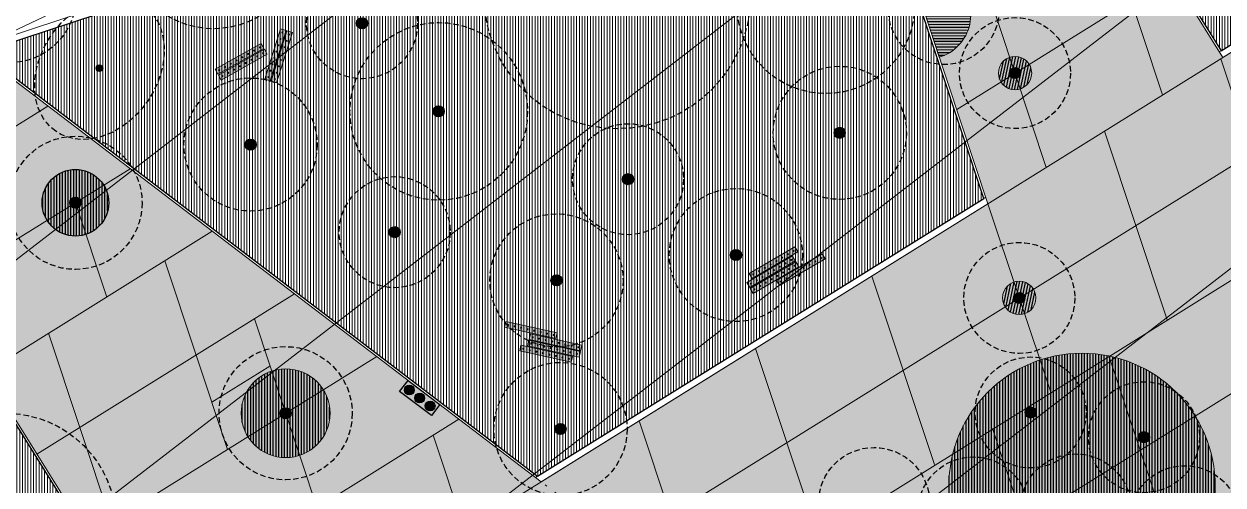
# Model space of a CAD drawing. Header units: metres. Extents: x 678805 to 1359287, y 2747329 to 5497370.
# Drawn here: x 679737 to 679791, y 2748690.7 to 2748711.4 of the extents above; entities that cross this region are included whole.
import ezdxf
from ezdxf.enums import TextEntityAlignment as Align

# ---------------------------------------------------------------- set-up
doc = ezdxf.new("R2010")
doc.units = ezdxf.units.M
doc.linetypes.add('XREF_MON_GENERAL_LAYOUT$0$ACAD_ISO07W100', pattern=[3, 0, -3])
doc.linetypes.add('XREF_MON_SFT_TREES$0$HIDDEN', pattern=[0.375, 0.25, -0.125])
for name, color, linetype in [('00_XREF_MON_HSC_PAVEMENT', 7, 'Continuous'), ('00_XREF_TWQ_BUILDINGS', 7, 'Continuous'), ('00_XREF_TWQ_SFT_TREES', 7, 'Continuous'), ('XREF_MON_GENERAL_LAYOUT$0$02-L-Edge Line Step -10cm', 6, 'Continuous'), ('XREF_MON_HSC_FURNITURE$0$02-L-litter bin', 8, 'Continuous'), ('XREF_MON_HSC_PAVEMENT$0$02-L-Tree Pit_line', 252, 'Continuous'), ('XREF_MON_HSC_PAVEMENT$0$03-TR-Tree Pit_Green', 74, 'Continuous'), ('XREF_MON_SFT_TREES$0$SL_TREE_CANOPY', 251, 'XREF_MON_SFT_TREES$0$HIDDEN'), ('XREF_MON_SFT_TREES$0$SL_TREE_TRUNK', 251, 'Continuous')]:
    doc.layers.add(name, color=color, linetype=linetype)
for name, color, linetype, true_color in [('02-L-Waterfeatures 01', 7, 'Continuous', 0x4da6ff), ('XREF_MON_HSC_PAVEMENT$0$03-TR-Tree Pit_White', 7, 'Continuous', 0xfcfcfc), ('XREF_MON_SFT_TREES$0$SL_TREE_ACACIA_ETBAICA', 7, 'Continuous', 0x405700), ('XREF_MON_SFT_TREES$0$SL_TREE_ACACIA_GERRARDII', 7, 'Continuous', 0x4c4c00), ('XREF_MON_SFT_TREES$0$SL_TREE_ACACIA_NILOTICA', 7, 'Continuous', 0x264d00), ('XREF_MON_SFT_TREES$0$SL_TREE_ALBIZIA_LEBBECK', 7, 'Continuous', 0xa3a300), ('XREF_MON_SFT_TREES$0$SL_TREE_BOMBAX_CEIBA', 7, 'Continuous', 0x8f2400), ('XREF_MON_SFT_TREES$0$SL_TREE_FICUS_RELIGIOSA', 7, 'Continuous', 0x405700), ('XREF_MON_SFT_TREES$0$SL_TREE_MELIA_AZEDARACH', 7, 'Continuous', 0xfcb0fa), ('XREF_MON_SFT_TREES$0$SL_TREE_PARKINSONIA_ACUELATA', 2, 'Continuous', 0xffff00), ('XREF_MON_SFT_TREES$0$SL_TREE_PROSOPIS_CINERARIA', 7, 'Continuous', 0x5f7f00)]:
    doc.layers.add(name, color=color, linetype=linetype, true_color=true_color)
for name, color, linetype, lineweight in [('XREF_MON_GENERAL_LAYOUT$0$02-L-Level Curves 0.25-0.75m', 33, 'Continuous', 5), ('XREF_MON_GENERAL_LAYOUT$0$02-L-Level Curves 0.50m', 33, 'Continuous', 5), ('XREF_MON_GENERAL_LAYOUT$0$02-L-Level Curves 1m', 37, 'Continuous', 5), ('XREF_MON_GENERAL_LAYOUT$0$02-L-Material Change', 251, 'Continuous', 5), ('XREF_MON_GENERAL_LAYOUT$0$04-BK-Tree Pit', 6, 'Continuous', 5), ('XREF_MON_HSC_FURNITURE$0$03-PG-CBIncluded', 8, 'Continuous', 5), ('XREF_MON_HSC_PAVEMENT$0$04-BK-Tree Pit', 6, 'Continuous', 5)]:
    doc.layers.add(name, color=color, linetype=linetype, lineweight=lineweight)
doc.layers.add('XREF_MON_HSC_FURNITURE$0$00-AUX', color=2, linetype='Continuous', plot=False)
for name, color, linetype, lineweight, true_color in [('XREF_MON_HSC_PAVEMENT$0$02-L-Joints-Paviment_06_Concrete Slab in sittu', 7, 'Continuous', 5, 0x999999), ('XREF_MON_HSC_PAVEMENT$0$03-TR-Pavement_02_Sealed Gravel', 7, 'Continuous', 5, 0x38321e), ('XREF_MON_HSC_PAVEMENT$0$03-TR-Pavement_06_Concrete Slab in situ', 7, 'Continuous', 9, 0xf7f7f7), ('XREF_MON_HSC_PAVEMENT$0$03-TR-Pavement_07_Precast Concrete Blocks 20X10', 7, 'Continuous', 5, 0x999999), ('XREF_MON_HSC_PAVEMENT$0$03-TR-Pavement_07_Precast Concrete Blocks 60X40', 7, 'Continuous', 5, 0x999999)]:
    doc.layers.add(name, color=color, linetype=linetype, lineweight=lineweight, true_color=true_color)
doc.layers.get('XREF_MON_SFT_TREES$0$SL_TREE_ACACIA_ETBAICA').off()
doc.layers.get('XREF_MON_SFT_TREES$0$SL_TREE_ACACIA_GERRARDII').off()
doc.layers.get('XREF_MON_SFT_TREES$0$SL_TREE_ACACIA_NILOTICA').off()
doc.layers.get('XREF_MON_SFT_TREES$0$SL_TREE_ALBIZIA_LEBBECK').off()
doc.layers.get('XREF_MON_SFT_TREES$0$SL_TREE_BOMBAX_CEIBA').off()
doc.layers.get('XREF_MON_SFT_TREES$0$SL_TREE_FICUS_RELIGIOSA').off()
doc.layers.get('XREF_MON_SFT_TREES$0$SL_TREE_MELIA_AZEDARACH').off()
doc.layers.get('XREF_MON_SFT_TREES$0$SL_TREE_PARKINSONIA_ACUELATA').off()
doc.layers.get('XREF_MON_SFT_TREES$0$SL_TREE_PROSOPIS_CINERARIA').off()
doc.styles.add('XREF_MON_GENERAL_LAYOUT$0$Standard', font='arial.ttf')
pattern_1 = [(90, (652974.11672, 2717198.73223), (-0.1247775, 0), [])]

# ---------------------------------------------------------------- blocks, each defined once
blk = doc.blocks.new('XREF_MON_SFT_TREES$0$Acacia etbaica')
h = blk.add_hatch()
h.set_pattern_fill('ANSI31', color=256, scale=0.1)
edge = h.paths.add_edge_path()
edge.add_arc((0, 0), 3, 0, 360)
at = {"layer": 'XREF_MON_SFT_TREES$0$SL_TREE_TRUNK'}
h = blk.add_hatch(color=256, dxfattribs=at)
h.dxf.hatch_style = 1
edge = h.paths.add_edge_path()
edge.add_arc((0, 0), 0.15, 286.4511, 569.1271)
edge.add_arc((0, 0), 0.15, 209.1271, 286.4511)
at = {"layer": 'XREF_MON_SFT_TREES$0$SL_TREE_CANOPY'}
blk.add_circle((0, 0), 3, dxfattribs=at)
at = {"layer": 'XREF_MON_SFT_TREES$0$SL_TREE_TRUNK'}
blk.add_circle((0, 0), 0.15, dxfattribs=at)
blk.add_circle((0, 0), 0.15, dxfattribs=at)
blk = doc.blocks.new('XREF_MON_SFT_TREES$0$Prosopis_cineraria')
h = blk.add_hatch()
h.set_pattern_fill('ANSI31', color=256, scale=0.1)
edge = h.paths.add_edge_path()
edge.add_arc((0, 0), 4, 0, 360)
at = {"layer": 'XREF_MON_SFT_TREES$0$SL_TREE_TRUNK'}
h = blk.add_hatch(color=256, dxfattribs=at)
h.dxf.hatch_style = 1
edge = h.paths.add_edge_path()
edge.add_arc((0, 0), 0.25, 0, 360)
at = {"layer": 'XREF_MON_SFT_TREES$0$SL_TREE_CANOPY', "linetype": 'XREF_MON_SFT_TREES$0$HIDDEN'}
blk.add_circle((0, 0), 4, dxfattribs=at)
at = {"layer": 'XREF_MON_SFT_TREES$0$SL_TREE_TRUNK'}
blk.add_circle((0, 0), 0.25, dxfattribs=at)
blk = doc.blocks.new('XREF_MON_SFT_TREES$0$Acacia_nilotica')
h = blk.add_hatch()
h.set_pattern_fill('ANSI31', color=256, scale=0.1)
edge = h.paths.add_edge_path()
edge.add_arc((0, 0), 4, 0, 360)
at = {"layer": 'XREF_MON_SFT_TREES$0$SL_TREE_TRUNK'}
h = blk.add_hatch(color=256, dxfattribs=at)
h.dxf.hatch_style = 1
edge = h.paths.add_edge_path()
edge.add_arc((0, 0), 0.25, 0, 360)
at = {"layer": 'XREF_MON_SFT_TREES$0$SL_TREE_CANOPY', "linetype": 'XREF_MON_SFT_TREES$0$HIDDEN'}
blk.add_circle((0, 0), 4, dxfattribs=at)
at = {"layer": 'XREF_MON_SFT_TREES$0$SL_TREE_TRUNK'}
blk.add_circle((0, 0), 0.25, dxfattribs=at)
blk = doc.blocks.new('XREF_MON_SFT_TREES$0$Bombax_ceiba')
h = blk.add_hatch()
h.set_pattern_fill('ANSI31', color=256, scale=0.1)
edge = h.paths.add_edge_path()
edge.add_arc((0, 0), 3, -25.4481, 334.5519)
at = {"layer": 'XREF_MON_SFT_TREES$0$SL_TREE_TRUNK'}
h = blk.add_hatch(color=256, dxfattribs=at)
h.dxf.hatch_style = 1
edge = h.paths.add_edge_path()
edge.add_arc((0, 0), 0.25, 0, 360)
at = {"layer": 'XREF_MON_SFT_TREES$0$SL_TREE_CANOPY', "linetype": 'XREF_MON_SFT_TREES$0$HIDDEN'}
blk.add_circle((0, 0), 3, dxfattribs=at)
at = {"layer": 'XREF_MON_SFT_TREES$0$SL_TREE_TRUNK'}
blk.add_circle((0, 0), 0.25, dxfattribs=at)
blk = doc.blocks.new('XREF_MON_SFT_TREES$0$Ficus_religiosa')
h = blk.add_hatch()
h.set_pattern_fill('ANSI31', color=256, scale=0.1)
edge = h.paths.add_edge_path()
edge.add_arc((0, 0), 6, -25.4481, 334.5519)
at = {"layer": 'XREF_MON_SFT_TREES$0$SL_TREE_TRUNK'}
h = blk.add_hatch(color=256, dxfattribs=at)
h.dxf.hatch_style = 1
edge = h.paths.add_edge_path()
edge.add_arc((0, 0), 0.25, 0, 360)
at = {"layer": 'XREF_MON_SFT_TREES$0$SL_TREE_CANOPY', "linetype": 'XREF_MON_SFT_TREES$0$HIDDEN'}
blk.add_circle((0, 0), 6, dxfattribs=at)
at = {"layer": 'XREF_MON_SFT_TREES$0$SL_TREE_TRUNK'}
blk.add_circle((0, 0), 0.25, dxfattribs=at)
blk = doc.blocks.new('XREF_MON_SFT_TREES$0$Acacia_gerrardii_1')
h = blk.add_hatch()
h.set_pattern_fill('ANSI31', color=256, scale=0.1, style=0)
edge = h.paths.add_edge_path()
edge.add_ellipse((0, 0), major_axis=(-2.995, -1.722), ratio=0.760082, start_angle=0, end_angle=360)
at = {"layer": 'XREF_MON_SFT_TREES$0$SL_TREE_TRUNK'}
h = blk.add_hatch(color=256, dxfattribs=at)
h.dxf.hatch_style = 1
edge = h.paths.add_edge_path()
edge.add_arc((0, 0), 0.15, -7.3549, 352.6451)
at = {"layer": 'XREF_MON_SFT_TREES$0$SL_TREE_CANOPY'}
blk.add_ellipse((0, 0), major_axis=(-2.995, -1.722), ratio=0.760082, dxfattribs=at)
at = {"layer": 'XREF_MON_SFT_TREES$0$SL_TREE_TRUNK'}
blk.add_circle((0, 0), 0.15, dxfattribs=at)
blk.add_circle((0, 0), 0.15, dxfattribs=at)
blk = doc.blocks.new('XREF_MON_SFT_TREES$0$Parkinsonia_acuelata')
h = blk.add_hatch()
h.set_pattern_fill('ANSI31', color=256, scale=0.1)
edge = h.paths.add_edge_path()
edge.add_arc((0, 0), 2.5, -25.4481, 334.5519)
at = {"layer": 'XREF_MON_SFT_TREES$0$SL_TREE_TRUNK'}
h = blk.add_hatch(color=256, dxfattribs=at)
h.dxf.hatch_style = 1
edge = h.paths.add_edge_path()
edge.add_arc((0, 0), 0.25, 0, 360)
at = {"layer": 'XREF_MON_SFT_TREES$0$SL_TREE_CANOPY', "linetype": 'XREF_MON_SFT_TREES$0$HIDDEN'}
blk.add_circle((0, 0), 2.5, dxfattribs=at)
at = {"layer": 'XREF_MON_SFT_TREES$0$SL_TREE_TRUNK'}
blk.add_circle((0, 0), 0.25, dxfattribs=at)
blk = doc.blocks.new('XREF_MON_SFT_TREES$0$Albizia_lebbeck')
h = blk.add_hatch()
h.set_pattern_fill('ANSI31', color=256, scale=0.1)
edge = h.paths.add_edge_path()
edge.add_arc((0, 0), 5, -25.4481, 334.5519)
at = {"layer": 'XREF_MON_SFT_TREES$0$SL_TREE_TRUNK'}
h = blk.add_hatch(color=256, dxfattribs=at)
h.dxf.hatch_style = 1
edge = h.paths.add_edge_path()
edge.add_arc((0, 0), 0.25, 0, 360)
at = {"layer": 'XREF_MON_SFT_TREES$0$SL_TREE_CANOPY', "linetype": 'XREF_MON_SFT_TREES$0$HIDDEN'}
blk.add_circle((0, 0), 5, dxfattribs=at)
at = {"layer": 'XREF_MON_SFT_TREES$0$SL_TREE_TRUNK'}
blk.add_circle((0, 0), 0.25, dxfattribs=at)
blk = doc.blocks.new('XREF_MON_SFT_TREES$0$Acacia Nilotica D')
h = blk.add_hatch()
h.set_pattern_fill('ANSI31', color=256, scale=0.1)
edge = h.paths.add_edge_path()
edge.add_arc((0, 0), 4, -0.0001, 359.9999)
at = {"layer": 'XREF_MON_SFT_TREES$0$SL_TREE_TRUNK'}
h = blk.add_hatch(color=256, dxfattribs=at)
h.dxf.hatch_style = 1
edge = h.paths.add_edge_path()
edge.add_arc((0, 0), 0.25, 0, 360)
at = {"layer": 'XREF_MON_SFT_TREES$0$SL_TREE_CANOPY', "linetype": 'XREF_MON_SFT_TREES$0$HIDDEN'}
blk.add_circle((0, 0), 4, dxfattribs=at)
at = {"layer": 'XREF_MON_SFT_TREES$0$SL_TREE_TRUNK'}
blk.add_circle((0, 0), 0.25, dxfattribs=at)
blk = doc.blocks.new('XREF_MON_SFT_TREES$0$Melia_acedarach.B')
h = blk.add_hatch()
h.set_pattern_fill('ANSI31', color=256, scale=0.1, angle=25.45)
edge = h.paths.add_edge_path()
edge.add_arc((0, 0), 2.5, 0, 360)
at = {"layer": 'XREF_MON_SFT_TREES$0$SL_TREE_TRUNK'}
h = blk.add_hatch(color=256, dxfattribs=at)
h.dxf.hatch_style = 1
edge = h.paths.add_edge_path()
edge.add_arc((0, 0), 0.25, 0, 360)
at = {"layer": 'XREF_MON_SFT_TREES$0$SL_TREE_CANOPY', "linetype": 'XREF_MON_SFT_TREES$0$HIDDEN'}
blk.add_circle((0, 0), 2.5, dxfattribs=at)
at = {"layer": 'XREF_MON_SFT_TREES$0$SL_TREE_TRUNK'}
blk.add_circle((0, 0), 0.25, dxfattribs=at)
blk = doc.blocks.new('XREF_MON_SFT_TREES$0$Melia_Azedarach.C')
h = blk.add_hatch()
h.set_pattern_fill('ANSI31', color=256, scale=0.1, angle=25.45)
edge = h.paths.add_edge_path()
edge.add_arc((0, 0), 2.5, 0, 360)
at = {"layer": 'XREF_MON_SFT_TREES$0$SL_TREE_TRUNK'}
h = blk.add_hatch(color=256, dxfattribs=at)
h.dxf.hatch_style = 1
edge = h.paths.add_edge_path()
edge.add_arc((0, 0), 0.25, 0, 360)
at = {"layer": 'XREF_MON_SFT_TREES$0$SL_TREE_CANOPY', "linetype": 'XREF_MON_SFT_TREES$0$HIDDEN'}
blk.add_circle((0, 0), 2.5, dxfattribs=at)
at = {"layer": 'XREF_MON_SFT_TREES$0$SL_TREE_TRUNK'}
blk.add_circle((0, 0), 0.25, dxfattribs=at)
blk = doc.blocks.new('XREF_MON_SFT_TREES')
at = {"layer": 'XREF_MON_SFT_TREES$0$SL_TREE_ACACIA_ETBAICA', "rotation": 25.44812939262281}
blk.add_blockref('XREF_MON_SFT_TREES$0$Acacia etbaica', (679736.312, 2748712.69), dxfattribs=at)
at = {"layer": 'XREF_MON_SFT_TREES$0$SL_TREE_ACACIA_GERRARDII', "rotation": 25.44812939262281}
blk.add_blockref('XREF_MON_SFT_TREES$0$Acacia_gerrardii_1', (679740.364, 2748709.444), dxfattribs=at)
at = {"layer": 'XREF_MON_SFT_TREES$0$SL_TREE_ACACIA_NILOTICA'}
for name, p, rotation in [('XREF_MON_SFT_TREES$0$Acacia_nilotica', (679745.507, 2748715.219), 25.44812939262281), ('XREF_MON_SFT_TREES$0$Acacia Nilotica D', (679773.076, 2748712.299), 25.44819483249446)]:
    blk.add_blockref(name, p, dxfattribs=dict(at, rotation=rotation))
at = {"layer": 'XREF_MON_SFT_TREES$0$SL_TREE_ALBIZIA_LEBBECK', "rotation": 25.44812939262281}
blk.add_blockref('XREF_MON_SFT_TREES$0$Albizia_lebbeck', (679736.122, 2748688.909), dxfattribs=at)
at = {"layer": 'XREF_MON_SFT_TREES$0$SL_TREE_BOMBAX_CEIBA', "rotation": 25.44812939262281}
for p in [(679773.702, 2748706.533), (679747.168, 2748706.005), (679739.28, 2748703.383), (679769.026, 2748701.029), (679760.944, 2748699.887), (679748.748, 2748693.904), (679761.127, 2748693.195)]:
    blk.add_blockref('XREF_MON_SFT_TREES$0$Bombax_ceiba', p, dxfattribs=at)
at = {"layer": 'XREF_MON_SFT_TREES$0$SL_TREE_FICUS_RELIGIOSA', "rotation": 25.44812939262281}
blk.add_blockref('XREF_MON_SFT_TREES$0$Ficus_religiosa', (679763.687, 2748712.715), dxfattribs=at)
at = {"layer": 'XREF_MON_SFT_TREES$0$SL_TREE_MELIA_AZEDARACH'}
for name, p in [('XREF_MON_SFT_TREES$0$Melia_Azedarach.C', (679778.389, 2748712.106)), ('XREF_MON_SFT_TREES$0$Melia_Azedarach.C', (679752.188, 2748711.468)), ('XREF_MON_SFT_TREES$0$Melia_Azedarach.C', (679781.595, 2748709.223)), ('XREF_MON_SFT_TREES$0$Melia_Azedarach.C', (679764.168, 2748704.444)), ('XREF_MON_SFT_TREES$0$Melia_Azedarach.C', (679753.659, 2748702.059)), ('XREF_MON_SFT_TREES$0$Melia_acedarach.B', (679781.787, 2748699.096)), ('XREF_MON_SFT_TREES$0$Melia_acedarach.B', (679775.25, 2748689.861))]:
    blk.add_blockref(name, p, dxfattribs=at)
at = {"layer": 'XREF_MON_SFT_TREES$0$SL_TREE_PARKINSONIA_ACUELATA', "rotation": 25.44812939262281}
for p in [(679782.297, 2748693.938), (679787.401, 2748692.825), (679779.717, 2748689.435), (679784.326, 2748689.573), (679789.242, 2748689.043)]:
    blk.add_blockref('XREF_MON_SFT_TREES$0$Parkinsonia_acuelata', p, dxfattribs=at)
at = {"layer": 'XREF_MON_SFT_TREES$0$SL_TREE_PROSOPIS_CINERARIA', "rotation": 25.44812939262281}
blk.add_blockref('XREF_MON_SFT_TREES$0$Prosopis_cineraria', (679755.644, 2748707.5), dxfattribs=at)
blk = doc.blocks.new('XREF_MON_HSC_PAVEMENT$0$Escocell 3m')
at = {"layer": 'XREF_MON_HSC_PAVEMENT$0$03-TR-Tree Pit_Green'}
h = blk.add_hatch(dxfattribs=at)
h.set_pattern_fill('ANSI31', color=256, scale=0.04, angle=19.0454)
h.set_pattern_definition([(64.04540243, (-1814188.4613, -2173892.2774), (-0.1141909246487, 0.055582665714), [])])
edge = h.paths.add_edge_path()
edge.add_arc((0, 0), 1.5, 0, 360)
at = {"layer": 'XREF_MON_HSC_PAVEMENT$0$03-TR-Tree Pit_White'}
h = blk.add_hatch(color=256, dxfattribs=at)
h.dxf.hatch_style = 1
edge = h.paths.add_edge_path()
edge.add_arc((0, 0), 1.5, 0, 360)
blk.add_circle((0, 0), 1.5)
at = {"layer": 'XREF_MON_HSC_PAVEMENT$0$02-L-Tree Pit_line', "ltscale": 0.3}
blk.add_circle((0, 0), 1.5, dxfattribs=at)
blk = doc.blocks.new('XREF_MON_HSC_PAVEMENT$0$Escocell 4m')
at = {"layer": 'XREF_MON_HSC_PAVEMENT$0$03-TR-Tree Pit_Green'}
h = blk.add_hatch(dxfattribs=at)
h.set_pattern_fill('ANSI31', color=256, scale=0.04, angle=19.0454)
h.set_pattern_definition([(64.04540243, (-1814219.15263, -2173895.47172), (-0.1141909246487, 0.055582665714), [])])
edge = h.paths.add_edge_path()
edge.add_arc((0, 0), 2, 0, 360)
at = {"layer": 'XREF_MON_HSC_PAVEMENT$0$03-TR-Tree Pit_White'}
h = blk.add_hatch(color=256, dxfattribs=at)
h.dxf.hatch_style = 1
edge = h.paths.add_edge_path()
edge.add_arc((0, 0), 2, 0, 360)
blk.add_circle((0, 0), 2)
blk = doc.blocks.new('*U529')
at = {"layer": 'XREF_MON_HSC_PAVEMENT$0$03-TR-Tree Pit_Green'}
h = blk.add_hatch(dxfattribs=at)
h.set_pattern_fill('ANSI31', color=256, scale=0.04, angle=33)
edge = h.paths.add_edge_path()
edge.add_arc((0, 0), 0.75, 0, 360)
at = {"layer": 'XREF_MON_HSC_PAVEMENT$0$03-TR-Tree Pit_White'}
h = blk.add_hatch(color=256, dxfattribs=at)
h.dxf.hatch_style = 1
edge = h.paths.add_edge_path()
edge.add_arc((0, 0), 0.75, 0, 360)
blk.add_circle((0, 0), 0.75)
blk = doc.blocks.new('XREF_MON_HSC_PAVEMENT$0$Tree Pit 4m CUT_')
at = {"layer": 'XREF_MON_HSC_PAVEMENT$0$03-TR-Tree Pit_Green'}
h = blk.add_hatch(dxfattribs=at)
h.set_pattern_fill('ANSI31', color=256, scale=0.04, angle=-135)
h.set_pattern_definition([(270, (679710.07951, 2748613.50847), (0.127, 2e-17), [])])
edge = h.paths.add_edge_path()
edge.add_line((1.899, 0.627), (-1.899, -0.627))
edge.add_arc((0.013, -0.039), 2, 197.1122, 379.4418)
at = {"layer": 'XREF_MON_HSC_PAVEMENT$0$03-TR-Tree Pit_White'}
h = blk.add_hatch(color=256, dxfattribs=at)
h.dxf.hatch_style = 1
edge = h.paths.add_edge_path()
edge.add_line((1.899, 0.627), (-1.899, -0.627))
edge.add_arc((0.013, -0.039), 2, 197.1122, 379.4418)
blk.add_lwpolyline([(-1.899, -0.627), (1.899, 0.627, -1.02054)], format="xyb", close=True)
blk = doc.blocks.new('XREF_MON_HSC_PAVEMENT$0$Tree Pit 12m')
at = {"layer": 'XREF_MON_HSC_PAVEMENT$0$03-TR-Tree Pit_Green'}
h = blk.add_hatch(dxfattribs=at)
h.set_pattern_fill('ANSI31', color=256, scale=0.04, angle=45)
h.set_pattern_definition([(90, (-679801.32615, -2748649.772), (-0.127, 0), [])])
edge = h.paths.add_edge_path()
edge.add_arc((0, 0), 6, 0, 360)
at = {"layer": 'XREF_MON_HSC_PAVEMENT$0$03-TR-Tree Pit_White'}
h = blk.add_hatch(color=256, dxfattribs=at)
h.dxf.hatch_style = 1
edge = h.paths.add_edge_path()
edge.add_arc((0, 0), 6, 0, 360)
at = {"ltscale": 0.3}
blk.add_circle((0, 0), 6, dxfattribs=at)
blk = doc.blocks.new('XREF_MON_HSC_PAVEMENT')
at = {"layer": 'XREF_MON_HSC_PAVEMENT$0$03-TR-Pavement_02_Sealed Gravel', "linetype": 'Continuous'}
h = blk.add_hatch(dxfattribs=at)
h.set_pattern_fill('ANSI31', color=256, scale=0.0393, angle=45)
h.set_pattern_definition(pattern_1)
h.paths.add_polyline_path([(679798.235, 2748737.952), (679798.244, 2748737.945), (679804.727, 2748731.776), (679796.79, 2748723.502), (679788.909, 2748731.062), (679781.362, 2748725.485), (679790.88, 2748710.231), (679812.839, 2748723.898), (679802.242, 2748740.913)])
h = blk.add_hatch(dxfattribs=at)
h.set_pattern_fill('ANSI31', color=256, scale=0.0393, angle=45)
h.set_pattern_definition(pattern_1)
h.paths.add_polyline_path([(679735.044, 2748710.147), (679760.089, 2748691.068), (679780.187, 2748703.577), (679773.791, 2748722.943)])
h = blk.add_hatch(dxfattribs=at)
h.set_pattern_fill('ANSI31', color=256, scale=0.0393, angle=45)
h.set_pattern_definition(pattern_1)
h.paths.add_polyline_path([(679722.263, 2748703.307), (679726.603, 2748705.358), (679728.654, 2748701.019), (679724.315, 2748698.967)])
h.paths.add_polyline_path([(679741.598, 2748685.372), (679727.674, 2748707.713), (679672.412, 2748689.462), (679674.333, 2748683.624)])
at = {"layer": 'XREF_MON_HSC_PAVEMENT$0$03-TR-Pavement_06_Concrete Slab in situ', "linetype": 'Continuous'}
h = blk.add_hatch(color=256, dxfattribs=at)
h.dxf.hatch_style = 1
h.paths.add_polyline_path([(679773.886, 2748722.975), (679781.285, 2748725.418), (679790.954, 2748709.924), (679780.371, 2748703.338)])
h = blk.add_hatch(color=256, dxfattribs=at)
h.dxf.hatch_style = 1
h.paths.add_polyline_path([(679744.389, 2748680.944), (679812.998, 2748723.643), (679817.597, 2748716.27), (679795.568, 2748702.53), (679767.698, 2748685.147), (679747.22, 2748672.38)])
h = blk.add_hatch(color=256, dxfattribs=at)
h.dxf.hatch_style = 1
h.paths.add_polyline_path([(679727.772, 2748707.745), (679734.929, 2748710.109), (679760.257, 2748690.815), (679744.389, 2748680.944), (679744.292, 2748681.237)])
h = blk.add_hatch(color=256, dxfattribs=at)
h.dxf.hatch_style = 1
h.paths.add_polyline_path([(679795.086, 2748702.23), (679748.323, 2748673.068), (679753.916, 2748656.131), (679763.384, 2748640.923), (679762.62, 2748640.448), (679766.019, 2748634.973), (679761.016, 2748631.859), (679765.141, 2748619.371), (679827.121, 2748639.84), (679818.637, 2748665.406), (679840.697, 2748679.165), (679836.266, 2748686.285), (679813.741, 2748672.263)])
at = {"layer": 'XREF_MON_HSC_PAVEMENT$0$03-TR-Pavement_07_Precast Concrete Blocks 20X10'}
h = blk.add_hatch(dxfattribs=at)
h.set_pattern_fill('ANSI31', color=256, scale=0.0315, angle=25.5)
h.set_pattern_definition([(70.5, (0, 0), (-0.094275932128, 0.033384858509), [])])
edge = h.paths.add_edge_path()
edge.add_line((679693.238, 2748712.205), (679695.035, 2748708.429))
edge.add_line((679695.035, 2748708.429), (679697.925, 2748707.403))
edge.add_line((679697.925, 2748707.403), (679701.77, 2748709.232))
edge.add_line((679701.77, 2748709.232), (679702.775, 2748712.059))
edge.add_line((679702.775, 2748712.059), (679705.602, 2748711.055))
edge.add_line((679705.602, 2748711.055), (679709.447, 2748712.885))
edge.add_line((679709.447, 2748712.885), (679710.451, 2748715.712))
edge.add_line((679710.451, 2748715.712), (679713.278, 2748714.708))
edge.add_line((679713.278, 2748714.708), (679717.123, 2748716.538))
edge.add_line((679717.123, 2748716.538), (679718.127, 2748719.365))
edge.add_line((679718.127, 2748719.365), (679720.954, 2748718.361))
edge.add_line((679720.954, 2748718.361), (679724.792, 2748720.187))
edge.add_line((679724.792, 2748720.187), (679725.802, 2748723.017))
edge.add_line((679725.802, 2748723.017), (679728.63, 2748722.014))
edge.add_line((679728.63, 2748722.014), (679732.474, 2748723.843))
edge.add_line((679732.474, 2748723.843), (679733.444, 2748726.576))
edge.add_line((679733.444, 2748726.576), (679733.478, 2748726.669))
edge.add_line((679733.478, 2748726.669), (679736.304, 2748725.666))
edge.add_line((679736.304, 2748725.666), (679740.149, 2748727.495))
edge.add_line((679740.149, 2748727.495), (679741.153, 2748730.322))
edge.add_line((679741.153, 2748730.322), (679743.98, 2748729.318))
edge.add_line((679743.98, 2748729.318), (679747.825, 2748731.148))
edge.add_line((679747.825, 2748731.148), (679748.847, 2748734.036))
edge.add_line((679748.847, 2748734.036), (679747.049, 2748737.816))
edge.add_line((679747.049, 2748737.816), (679693.237, 2748712.208))
at = {"layer": 'XREF_MON_HSC_PAVEMENT$0$02-L-Joints-Paviment_06_Concrete Slab in sittu'}
for p, q in [((679744.389, 2748680.944), (679812.998, 2748723.643)), ((679815.3, 2748719.952), (679745.792, 2748676.693)), ((679788.651, 2748713.614), (679778.968, 2748707.588)), ((679778.266, 2748709.713), (679778.263, 2748709.711)), ((679738.043, 2748707.736), (679730.646, 2748703.133)), ((679741.745, 2748704.917), (679732.947, 2748699.441)), ((679795.568, 2748702.53), (679747.22, 2748672.38)), ((679745.446, 2748702.097), (679735.248, 2748695.75)), ((679749.148, 2748699.277), (679737.549, 2748692.058)), ((679797.377, 2748698.55), (679749.705, 2748668.882)), ((679752.85, 2748696.457), (679739.849, 2748688.366)), ((679756.552, 2748693.637), (679742.15, 2748684.674))]:
    blk.add_line(p, q, dxfattribs=at)
for points in [[(679788.244, 2748708.237), (679785.425, 2748716.731)], [(679783.004, 2748704.977), (679780.185, 2748713.47)], [(679790.864, 2748709.868), (679793.682, 2748701.375)], [(679785.624, 2748706.607), (679788.443, 2748698.114)], [(679740.69, 2748699.136), (679739.28, 2748703.383)], [(679780.371, 2748703.338), (679783.203, 2748694.853)], [(679746.128, 2748692.274), (679743.31, 2748700.767)], [(679775.145, 2748700.085), (679777.964, 2748691.592)], [(679751.567, 2748685.411), (679747.339, 2748698.151)], [(679740.889, 2748689.013), (679738.07, 2748697.506)], [(679769.906, 2748696.822), (679772.724, 2748688.331)], [(679785.823, 2748696.484), (679788.642, 2748687.991)], [(679748.043, 2748696.028), (679745.424, 2748694.397)], [(679764.667, 2748693.56), (679767.485, 2748685.07)], [(679780.583, 2748693.223), (679783.402, 2748684.73)], [(679756.806, 2748688.672), (679755.397, 2748692.919)]]:
    blk.add_lwpolyline(points, dxfattribs=at)
at = {"layer": 'XREF_MON_HSC_PAVEMENT$0$03-TR-Pavement_07_Precast Concrete Blocks 60X40'}
blk.add_line((679735.297, 2748710.546), (679744.624, 2748714.984), dxfattribs=at)
at = {"layer": 'XREF_MON_HSC_PAVEMENT$0$04-BK-Tree Pit'}
for name, p, rotation in [('XREF_MON_HSC_PAVEMENT$0$Tree Pit 4m CUT_', (679777.564, 2748711.838), 89.72477426386206), ('XREF_MON_HSC_PAVEMENT$0$Escocell 3m', (679739.28, 2748703.383), 25.95459756993445), ('XREF_MON_HSC_PAVEMENT$0$Escocell 4m', (679748.748, 2748693.904), 25.95459756993445)]:
    blk.add_blockref(name, p, dxfattribs=dict(at, rotation=rotation))
for name, p in [('*U529', (679781.595, 2748709.223)), ('*U529', (679781.787, 2748699.096)), ('XREF_MON_HSC_PAVEMENT$0$Tree Pit 12m', (679784.613, 2748690.607))]:
    blk.add_blockref(name, p, dxfattribs=at)
blk = doc.blocks.new('XREF_MON_HSC_FURNITURE$0$RAI_A_HL')
at = {"true_color": 0xfcfcfc}
h = blk.add_hatch(color=7, dxfattribs=at)
h.dxf.hatch_style = 1
h.paths.add_polyline_path([(2094.887, 181.547), (2094.776, 181.785), (2092.625, 180.778), (2092.736, 180.541)])
h.paths.add_polyline_path([(2094.154, 181.374, -1), (2094.174, 181.333, -1)], flags=16)
h.paths.add_polyline_path([(2094.156, 181.372, -1), (2094.173, 181.335, -1)], flags=0)
h.paths.add_polyline_path([(2093.902, 181.205, -1), (2093.882, 181.247, -1)], flags=16)
h.paths.add_polyline_path([(2094.426, 181.502, -1), (2094.446, 181.46, -1)], flags=16)
h.paths.add_polyline_path([(2093.63, 181.078, -1), (2093.61, 181.12, -1)], flags=16)
h.paths.add_polyline_path([(2094.699, 181.629, -1), (2094.718, 181.587, -1)], flags=16)
h.paths.add_polyline_path([(2093.358, 180.951, -1), (2093.338, 180.993, -1)], flags=16)
h.paths.add_polyline_path([(2093.086, 180.824, -1), (2093.066, 180.865, -1)], flags=16)
h.paths.add_polyline_path([(2092.813, 180.696, -1), (2092.794, 180.738, -1)], flags=16)
h = blk.add_hatch(color=7, dxfattribs=at)
h.dxf.hatch_style = 1
h.paths.add_polyline_path([(2094.742, 181.148), (2094.631, 181.385), (2092.48, 180.379), (2092.591, 180.141)])
h.paths.add_polyline_path([(2094.01, 180.975, -1), (2094.029, 180.933, -1)], flags=16)
h.paths.add_polyline_path([(2094.011, 180.972, -1), (2094.028, 180.936, -1)], flags=0)
h.paths.add_polyline_path([(2093.757, 180.806, -1), (2093.737, 180.848, -1)], flags=16)
h.paths.add_polyline_path([(2094.282, 181.102, -1), (2094.301, 181.061, -1)], flags=16)
h.paths.add_polyline_path([(2093.485, 180.679, -1), (2093.465, 180.721, -1)], flags=16)
h.paths.add_polyline_path([(2094.554, 181.23, -1), (2094.573, 181.188, -1)], flags=16)
h.paths.add_polyline_path([(2093.213, 180.552, -1), (2093.193, 180.593, -1)], flags=16)
h.paths.add_polyline_path([(2092.941, 180.424, -1), (2092.921, 180.466, -1)], flags=16)
h.paths.add_polyline_path([(2092.669, 180.297, -1), (2092.649, 180.339, -1)], flags=16)
h = blk.add_hatch(color=7, dxfattribs=at)
h.dxf.hatch_style = 1
h.paths.add_polyline_path([(2094.87, 180.876), (2094.758, 181.113), (2092.607, 180.107), (2092.718, 179.869)])
h.paths.add_polyline_path([(2094.137, 180.703, -1), (2094.156, 180.661, -1)], flags=16)
h.paths.add_polyline_path([(2094.138, 180.7, -1), (2094.155, 180.664, -1)], flags=0)
h.paths.add_polyline_path([(2093.884, 180.534, -1), (2093.865, 180.576, -1)], flags=16)
h.paths.add_polyline_path([(2094.409, 180.83, -1), (2094.428, 180.789, -1)], flags=16)
h.paths.add_polyline_path([(2093.612, 180.407, -1), (2093.593, 180.448, -1)], flags=16)
h.paths.add_polyline_path([(2094.681, 180.958, -1), (2094.7, 180.916, -1)], flags=16)
h.paths.add_polyline_path([(2093.34, 180.28, -1), (2093.321, 180.321, -1)], flags=16)
h.paths.add_polyline_path([(2093.068, 180.152, -1), (2093.048, 180.194, -1)], flags=16)
h.paths.add_polyline_path([(2092.796, 180.025, -1), (2092.776, 180.067, -1)], flags=16)
h = blk.add_hatch(color=7, dxfattribs=at)
h.dxf.hatch_style = 1
h.paths.add_polyline_path([(2096.085, 181.113), (2095.974, 181.35), (2093.823, 180.344), (2093.934, 180.106)])
h.paths.add_polyline_path([(2095.352, 180.94, -1), (2095.372, 180.898, -1)], flags=16)
h.paths.add_polyline_path([(2095.354, 180.937, -1), (2095.371, 180.901, -1)], flags=0)
h.paths.add_polyline_path([(2095.1, 180.771, -1), (2095.08, 180.813, -1)], flags=16)
h.paths.add_polyline_path([(2095.624, 181.067, -1), (2095.644, 181.026, -1)], flags=16)
h.paths.add_polyline_path([(2094.828, 180.644, -1), (2094.808, 180.686, -1)], flags=16)
h.paths.add_polyline_path([(2095.897, 181.195, -1), (2095.916, 181.153, -1)], flags=16)
h.paths.add_polyline_path([(2094.556, 180.517, -1), (2094.536, 180.558, -1)], flags=16)
h.paths.add_polyline_path([(2094.284, 180.389, -1), (2094.264, 180.431, -1)], flags=16)
h.paths.add_polyline_path([(2094.011, 180.262, -1), (2093.992, 180.304, -1)], flags=16)
for points in [[(2094.887, 181.547), (2094.776, 181.785), (2092.625, 180.778), (2092.736, 180.541), (2094.887, 181.547)], [(2094.742, 181.148), (2094.631, 181.385), (2092.48, 180.379), (2092.591, 180.141), (2094.742, 181.148)], [(2094.87, 180.876), (2094.758, 181.113), (2092.607, 180.107), (2092.718, 179.869), (2094.87, 180.876)], [(2096.085, 181.113), (2095.974, 181.35), (2093.823, 180.344), (2093.934, 180.106), (2096.085, 181.113)]]:
    blk.add_lwpolyline(points, close=True)
for centre, radius in [((2094.436, 181.481), 0.023), ((2094.708, 181.608), 0.023), ((2093.348, 180.972), 0.023), ((2093.62, 181.099), 0.023), ((2093.892, 181.226), 0.023), ((2094.019, 180.954), 0.023), ((2094.019, 180.954), 0.02), ((2094.164, 181.354), 0.023), ((2094.164, 181.354), 0.02), ((2094.291, 181.082), 0.023), ((2094.563, 181.209), 0.023), ((2094.691, 180.937), 0.023), ((2095.362, 180.919), 0.023), ((2095.362, 180.919), 0.02), ((2095.634, 181.046), 0.023), ((2095.906, 181.174), 0.023), ((2092.804, 180.717), 0.023), ((2092.931, 180.445), 0.023), ((2093.076, 180.845), 0.023), ((2093.203, 180.572), 0.023), ((2093.475, 180.7), 0.023), ((2093.602, 180.428), 0.023), ((2093.747, 180.827), 0.023), ((2093.874, 180.555), 0.023), ((2094.147, 180.682), 0.023), ((2094.147, 180.682), 0.02), ((2094.274, 180.41), 0.023), ((2094.419, 180.809), 0.023), ((2094.546, 180.537), 0.023), ((2094.818, 180.665), 0.023), ((2095.09, 180.792), 0.023), ((2092.659, 180.318), 0.023), ((2092.786, 180.046), 0.023), ((2093.058, 180.173), 0.023), ((2093.33, 180.3), 0.023), ((2094.002, 180.283), 0.023)]:
    blk.add_circle(centre, radius)
blk = doc.blocks.new('XREF_MON_HSC_FURNITURE$0$RAI_A')
at = {"rotation": 174.9313728525879}
blk.add_blockref('XREF_MON_HSC_FURNITURE$0$RAI_A_HL', (2102.872, -5.018), dxfattribs=at)
blk = doc.blocks.new('XREF_MON_HSC_FURNITURE$0$RAI_B_HL')
at = {"true_color": 0xfcfcfc}
h = blk.add_hatch(color=7, dxfattribs=at)
h.dxf.hatch_style = 1
h.paths.add_polyline_path([(2100.11, 179.356), (2100.371, 179.381), (2100.141, 181.745), (2099.88, 181.72)])
h.paths.add_polyline_path([(2100.192, 180.104, -1), (2100.146, 180.1, -1)], flags=16)
h.paths.add_polyline_path([(2100.189, 180.104, -1), (2100.149, 180.1, -1)], flags=0)
h.paths.add_polyline_path([(2100.117, 180.399, -1), (2100.163, 180.403, -1)], flags=16)
h.paths.add_polyline_path([(2100.221, 179.805, -1), (2100.175, 179.801, -1)], flags=16)
h.paths.add_polyline_path([(2100.088, 180.698, -1), (2100.134, 180.702, -1)], flags=16)
h.paths.add_polyline_path([(2100.25, 179.506, -1), (2100.204, 179.502, -1)], flags=16)
h.paths.add_polyline_path([(2100.059, 180.997, -1), (2100.105, 181.001, -1)], flags=16)
h.paths.add_polyline_path([(2100.03, 181.296, -1), (2100.076, 181.3, -1)], flags=16)
h.paths.add_polyline_path([(2100.001, 181.595, -1), (2100.047, 181.599, -1)], flags=16)
h = blk.add_hatch(color=7, dxfattribs=at)
h.dxf.hatch_style = 1
h.paths.add_polyline_path([(2100.409, 179.385), (2100.67, 179.41), (2100.44, 181.774), (2100.179, 181.749)])
h.paths.add_polyline_path([(2100.491, 180.133, -1), (2100.445, 180.129, -1)], flags=16)
h.paths.add_polyline_path([(2100.488, 180.133, -1), (2100.448, 180.129, -1)], flags=0)
h.paths.add_polyline_path([(2100.416, 180.428, -1), (2100.462, 180.432, -1)], flags=16)
h.paths.add_polyline_path([(2100.52, 179.834, -1), (2100.474, 179.83, -1)], flags=16)
h.paths.add_polyline_path([(2100.387, 180.727, -1), (2100.433, 180.731, -1)], flags=16)
h.paths.add_polyline_path([(2100.549, 179.536, -1), (2100.503, 179.531, -1)], flags=16)
h.paths.add_polyline_path([(2100.358, 181.026, -1), (2100.404, 181.03, -1)], flags=16)
h.paths.add_polyline_path([(2100.329, 181.325, -1), (2100.375, 181.329, -1)], flags=16)
h.paths.add_polyline_path([(2100.3, 181.624, -1), (2100.346, 181.628, -1)], flags=16)
for points in [[(2100.11, 179.356), (2100.371, 179.381), (2100.141, 181.745), (2099.88, 181.72), (2100.11, 179.356)], [(2100.409, 179.385), (2100.67, 179.41), (2100.44, 181.774), (2100.179, 181.749), (2100.409, 179.385)]]:
    blk.add_lwpolyline(points, close=True)
for centre, radius in [((2100.024, 181.597), 0.023), ((2100.323, 181.626), 0.023), ((2100.053, 181.298), 0.023), ((2100.082, 180.999), 0.023), ((2100.352, 181.327), 0.023), ((2100.381, 181.028), 0.023), ((2100.111, 180.7), 0.023), ((2100.14, 180.401), 0.023), ((2100.41, 180.729), 0.023), ((2100.439, 180.43), 0.023), ((2100.169, 180.102), 0.023), ((2100.169, 180.102), 0.02), ((2100.198, 179.803), 0.023), ((2100.468, 180.131), 0.023), ((2100.468, 180.131), 0.02), ((2100.497, 179.832), 0.023), ((2100.227, 179.504), 0.023), ((2100.526, 179.533), 0.023)]:
    blk.add_circle(centre, radius)
blk = doc.blocks.new('XREF_MON_HSC_FURNITURE$0$RAI_D')
at = {"rotation": 324.4534980158393}
blk.add_blockref('XREF_MON_HSC_FURNITURE$0$RAI_B_HL', (-1815.645, 1074.162), dxfattribs=at)
blk = doc.blocks.new('XREF_MON_HSC_FURNITURE$0$3 concrete recycling bins')
at = {"true_color": 0xfcfcfc}
h = blk.add_hatch(color=7, dxfattribs=at)
h.dxf.hatch_style = 1
edge = h.paths.add_edge_path()
edge.add_arc((-0.59, 0), 0.22, 0, 360)
h = blk.add_hatch(color=7, dxfattribs=at)
h.dxf.hatch_style = 1
edge = h.paths.add_edge_path()
edge.add_arc((0, 0), 0.22, 0, 360)
h = blk.add_hatch(color=7, dxfattribs=at)
h.dxf.hatch_style = 1
edge = h.paths.add_edge_path()
edge.add_arc((0.59, 0), 0.22, 0, 360)
for points in [[(-0.773, 0), (-0.81, 0)], [(-0.499, 0.158), (-0.48, 0.191)], [(-0.182, 0), (-0.22, 0)], [(0.091, 0.158), (0.11, 0.191)], [(0.408, 0), (0.37, 0)], [(0.681, 0.158), (0.7, 0.191)], [(-0.499, -0.158), (-0.48, -0.191)], [(0.091, -0.158), (0.11, -0.191)], [(0.681, -0.158), (0.7, -0.191)]]:
    blk.add_lwpolyline(points)
for centre, radius in [((-0.59, 0), 0.22), ((-0.59, 0), 0.182), ((0, 0), 0.22), ((0, 0), 0.182), ((0.59, 0), 0.22), ((0.59, 0), 0.182)]:
    blk.add_circle(centre, radius)
at = {"layer": 'XREF_MON_HSC_FURNITURE$0$00-AUX'}
blk.add_lwpolyline([(-0.9, 0.311), (0.9, 0.311), (0.9, -0.311), (-0.9, -0.311)], close=True, dxfattribs=at)
blk = doc.blocks.new('XREF_MON_HSC_FURNITURE')
at = {"layer": 'XREF_MON_HSC_FURNITURE$0$02-L-litter bin', "rotation": 322.7018740638547}
blk.add_blockref('XREF_MON_HSC_FURNITURE$0$3 concrete recycling bins', (679754.786, 2748694.59), dxfattribs=at)
at = {"layer": 'XREF_MON_HSC_FURNITURE$0$03-PG-CBIncluded'}
for name, p, rotation in [('XREF_MON_HSC_FURNITURE$0$RAI_D', (679746.667, 2748709.668), 192.4989789507363), ('XREF_MON_HSC_FURNITURE$0$RAI_D', (679745.227, 2748710.696), 149.368036414948), ('XREF_MON_HSC_FURNITURE$0$RAI_A', (679772.082, 2748700.436), 190.3740498438926), ('XREF_MON_HSC_FURNITURE$0$RAI_A', (679759.645, 2748697.692), 327.5675484883457)]:
    blk.add_blockref(name, p, dxfattribs=dict(at, rotation=rotation))
blk = doc.blocks.new('XREF_MON_GENERAL_LAYOUT$0$Escocell 3m')
blk.add_circle((0, 0), 1.5)
blk = doc.blocks.new('XREF_MON_GENERAL_LAYOUT$0$Escocell 4m')
blk.add_circle((0, 0), 2)
blk = doc.blocks.new('XREF_MON_GENERAL_LAYOUT$0$Tree Pit 1.5m')
blk.add_circle((0, 0), 0.75)
blk = doc.blocks.new('XREF_MON_GENERAL_LAYOUT$0$Tree Pit 4m CUT_')
blk.add_lwpolyline([(-1.899, -0.627), (1.899, 0.627, -1.02054)], format="xyb", close=True)
blk = doc.blocks.new('XREF_MON_GENERAL_LAYOUT$0$Tree Pit 12m')
at = {"ltscale": 0.3}
blk.add_circle((0, 0), 6, dxfattribs=at)
blk = doc.blocks.new('XREF_MON_GENERAL_LAYOUT')
at = {"layer": 'XREF_MON_GENERAL_LAYOUT$0$02-L-Edge Line Step -10cm'}
for p, q in [((679781.362, 2748725.485), (679790.88, 2748710.231)), ((679790.88, 2748710.231), (679813.094, 2748724.057)), ((679773.791, 2748722.943), (679735.044, 2748710.147)), ((679780.187, 2748703.577), (679773.791, 2748722.943)), ((679727.674, 2748707.713), (679744.176, 2748681.234)), ((679760.089, 2748691.068), (679780.187, 2748703.577))]:
    blk.add_line(p, q, dxfattribs=at)
blk.add_lwpolyline([(679735.044, 2748710.147), (679760.089, 2748691.068)], dxfattribs=at)
at = {"layer": 'XREF_MON_GENERAL_LAYOUT$0$02-L-Level Curves 0.25-0.75m', "ltscale": 0.3}
for points in [[(679887.022, 2748805.088), (679887.022, 2748805.088), (679892.662, 2748807.108), (679734.284, 2748685.079)], [(679815.949, 2748719.417), (679748.776, 2748667.661), (679752.271, 2748657.062), (679760.867, 2748643.251), (679757.576, 2748640.999), (679763.632, 2748622.664), (679762.683, 2748622.351), (679760.398, 2748629.266), (679747.853, 2748618.099)]]:
    blk.add_lwpolyline(points, dxfattribs=at)
at = {"layer": 'XREF_MON_GENERAL_LAYOUT$0$02-L-Level Curves 0.50m', "ltscale": 0.3}
blk.add_lwpolyline([(679839.629, 2748782.536), (679845.269, 2748784.555), (679715.53, 2748684.592)], dxfattribs=at)
at = {"layer": 'XREF_MON_GENERAL_LAYOUT$0$02-L-Level Curves 1m', "ltscale": 0.3}
blk.add_lwpolyline([(679939.075, 2748829.194), (679744.851, 2748679.546), (679744.522, 2748671.488), (679748.745, 2748667.739), (679752.271, 2748657.062), (679759.213, 2748645.902), (679756.556, 2748644.084), (679763.632, 2748622.664), (679762.683, 2748622.351), (679756.744, 2748640.328), (679748.476, 2748632.968), (679749.839, 2748630.778), (679744.803, 2748627.333)], dxfattribs=at)
at = {"layer": 'XREF_MON_GENERAL_LAYOUT$0$02-L-Material Change'}
for p, q in [((679781.281, 2748725.425), (679790.954, 2748709.924)), ((679773.792, 2748723.26), (679734.639, 2748710.329)), ((679780.371, 2748703.338), (679773.886, 2748722.975)), ((679727.772, 2748707.745), (679744.292, 2748681.237))]:
    blk.add_line(p, q, dxfattribs=at)
at = {"layer": 'XREF_MON_GENERAL_LAYOUT$0$02-L-Material Change', "ltscale": 0.3}
for p, q in [((679790.954, 2748709.924), (679813.253, 2748723.802)), ((679760.253, 2748690.817), (679780.371, 2748703.338))]:
    blk.add_line(p, q, dxfattribs=at)
at = {"layer": 'XREF_MON_GENERAL_LAYOUT$0$02-L-Material Change'}
blk.add_lwpolyline([(679734.929, 2748710.109), (679760.253, 2748690.817)], dxfattribs=at)
at = {"layer": 'XREF_MON_GENERAL_LAYOUT$0$02-L-Material Change', "ltscale": 0.3}
for points in [[(679790.88, 2748710.231), (679790.795, 2748710.179)], [(679780.187, 2748703.577), (679780.274, 2748703.631)], [(679760.089, 2748691.068), (679759.998, 2748691.012)]]:
    blk.add_lwpolyline(points, dxfattribs=at)
at = {"layer": 'XREF_MON_GENERAL_LAYOUT$0$02-L-Material Change', "linetype": 'XREF_MON_GENERAL_LAYOUT$0$ACAD_ISO07W100', "ltscale": 0.15}
blk.add_lwpolyline([(679759.998, 2748691.012), (679827.121, 2748639.841)], dxfattribs=at)
at = {"layer": 'XREF_MON_GENERAL_LAYOUT$0$04-BK-Tree Pit'}
for name, p, rotation in [('XREF_MON_GENERAL_LAYOUT$0$Tree Pit 4m CUT_', (679777.564, 2748711.838), 89.72477426386206), ('XREF_MON_GENERAL_LAYOUT$0$Escocell 3m', (679739.28, 2748703.383), 25.95459756993445), ('XREF_MON_GENERAL_LAYOUT$0$Escocell 4m', (679748.748, 2748693.904), 25.95459756993445)]:
    blk.add_blockref(name, p, dxfattribs=dict(at, rotation=rotation))
for name, p in [('XREF_MON_GENERAL_LAYOUT$0$Tree Pit 1.5m', (679781.595, 2748709.223)), ('XREF_MON_GENERAL_LAYOUT$0$Tree Pit 1.5m', (679781.787, 2748699.096)), ('XREF_MON_GENERAL_LAYOUT$0$Tree Pit 12m', (679784.613, 2748690.607))]:
    blk.add_blockref(name, p, dxfattribs=at)
at = {"style": 'XREF_MON_GENERAL_LAYOUT$0$Standard'}
for tag, rotation, p in [('604,00', 330.2643, (679905.77, 2748776.558)), ('603,00', 330.2643, (679901.861, 2748753.477)), ('600,00', 133.826, (679944.597, 2748745.153)), ('602,00', 330.2643, (679883.319, 2748738.727)), ('601,00', 117.8906, (679920.972, 2748732.87)), ('601,00', 330.2643, (679864.777, 2748723.976)), ('600,00', 40.8833, (679777.405, 2748705.444, 1.17)), ('602,00', 330.2643, (679941.275, 2748705.483)), ('601,00', 40.8833, (679701.798, 2748703.889, 1.17)), ('598,00', 62.091, (679810.267, 2748702.619)), ('600,00', 330.2643, (679877.781, 2748691.131)), ('600,00', 19.5511, (679920.444, 2748685.496)), ('601,00', 330.2643, (679934.813, 2748683.804)), ('599,00', 330.2643, (679854.567, 2748679.061)), ('600,00', 88.3928, (679743.913, 2748675.572)), ('599,00', 20.6086, (679924.26, 2748675.216)), ('601,00', 88.3928, (679728.035, 2748671.318, -2)), ('602,00', 88.3928, (679711.826, 2748665.966, -1)), ('603,00', 88.3928, (679695.615, 2748660.611)), ('599,00', 40.8833, (679788.807, 2748655.829, 1.17)), ('601,00', 40.8833, (679627.612, 2748644.603, 1.17)), ('603,00', 41.7058, (679702.499, 2748628.484, 1.17)), ('600,00', 40.8833, (679645.925, 2748597.926, 1.17)), ('599,00', 34.2277, (679673.574, 2748555.136, 5.34))]:
    blk.add_attdef(tag, text='', height=1, rotation=rotation, dxfattribs=at).set_placement(p, align=Align.MIDDLE)
at = {"ltscale": 0.3, "style": 'XREF_MON_GENERAL_LAYOUT$0$Standard'}
for tag, rotation, p in [('603,50', 330.2643, (679911.501, 2748760.57)), ('602,50', 330.2643, (679892.865, 2748745.846)), ('600,50', 133.826, (679933.048, 2748738.729)), ('601,50', 330.2643, (679873.581, 2748731.671)), ('601,50', 101.2857, (679909.522, 2748726.945)), ('602,50', 330.2643, (679948.625, 2748713.86)), ('600,50', 39.606, (679743.243, 2748706.971)), ('600,50', 330.2643, (679880.266, 2748702.726)), ('600,50', 17.3537, (679917.615, 2748690.554)), ('599,50', 330.2643, (679867.197, 2748684.716)), ('599,50', 18.8944, (679921.71, 2748680.578)), ('599,50', 39.606, (679778.991, 2748677.241)), ('600,50', 88.3928, (679735.925, 2748673.586)), ('601,50', 88.3928, (679719.906, 2748668.581)), ('602,50', 88.3928, (679703.474, 2748663.452)), ('598,50', 330.2643, (679861.765, 2748662.397)), ('601,50', 39.606, (679610.513, 2748662.061)), ('600,00', 41.7058, (679752.308, 2748637.685)), ('601,00', 41.7058, (679736.044, 2748634.538)), ('599,00', 35.0835, (679763.043, 2748634.415, 1.17)), ('602,00', 41.7058, (679720.174, 2748633.096, 1.17)), ('600,00', 35.0835, (679747.063, 2748629.903, 1.17)), ('601,00', 35.0835, (679731.246, 2748625.239, 1.17)), ('600,50', 39.606, (679636.92, 2748621.339)), ('602,00', 35.0835, (679715.4, 2748620.639, 1.17)), ('599,50', 28.7604, (679659.482, 2748574.323))]:
    blk.add_attdef(tag, text='', height=1, rotation=rotation, dxfattribs=at).set_placement(p, align=Align.MIDDLE)

msp = doc.modelspace()

# ---------------------------------------------------------------- block references
at = {"layer": '00_XREF_MON_HSC_PAVEMENT'}
msp.add_blockref('XREF_MON_HSC_PAVEMENT', (0, 0), dxfattribs=at)
at = {"layer": '00_XREF_TWQ_BUILDINGS'}
msp.add_blockref('XREF_MON_HSC_FURNITURE', (0, 0), dxfattribs=at)
at = {"layer": '00_XREF_TWQ_SFT_TREES'}
msp.add_blockref('XREF_MON_SFT_TREES', (0, 0), dxfattribs=at)
at = {"layer": '02-L-Waterfeatures 01', "color": 18, "true_color": 0x000000}
msp.add_blockref('XREF_MON_GENERAL_LAYOUT', (0, 0), dxfattribs=at)

doc.saveas('drawing.dxf')
